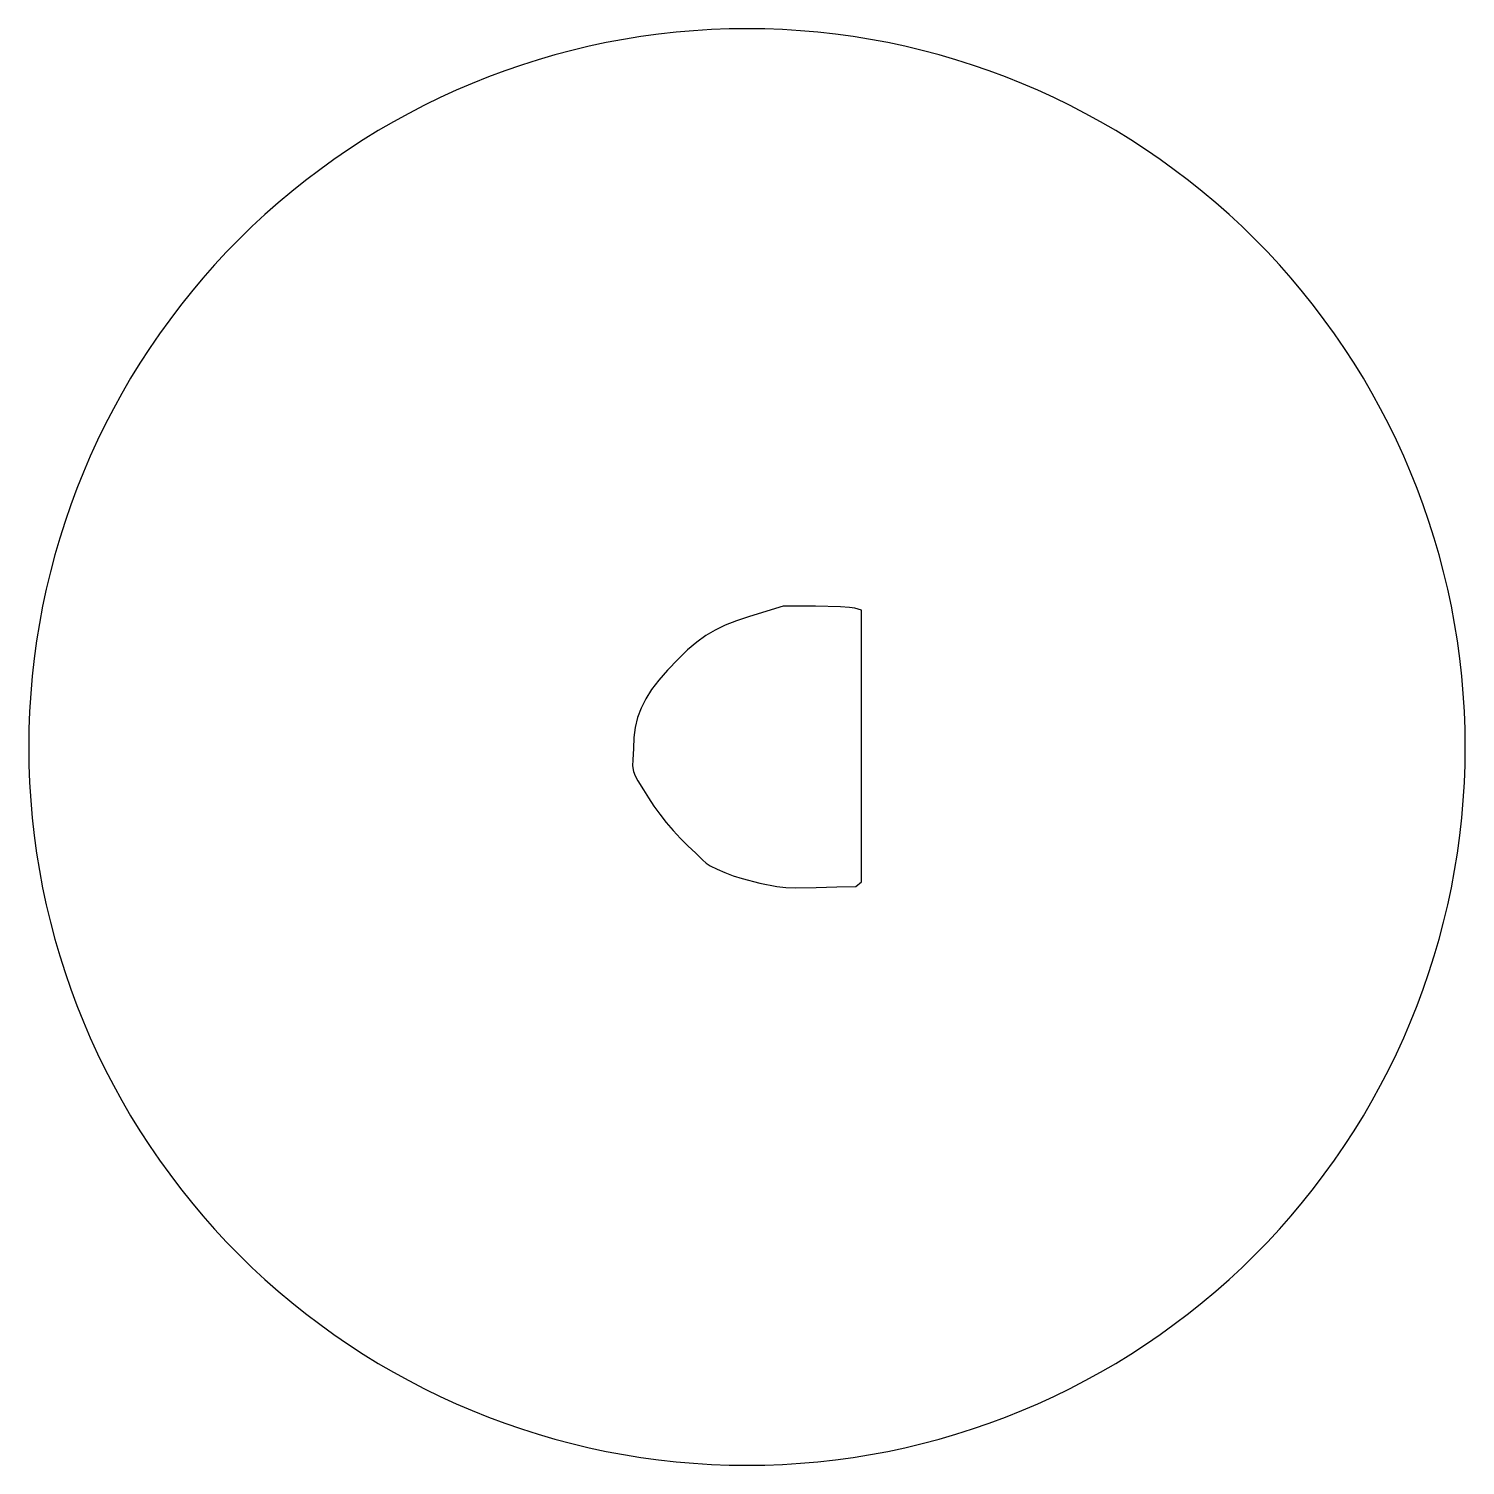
# Model space of a CAD drawing. Extents: x -16.5 to 16.5, y -16.5 to 16.5.
import ezdxf

# ---------------------------------------------------------------- set-up
doc = ezdxf.new("R2010")
doc.units = 0
doc.layers.add('INDICATORS', color=18, linetype='CONTINUOUS')

msp = doc.modelspace()

# ---------------------------------------------------------------- linework, layer by layer
at = {"layer": 'INDICATORS'}
msp.add_lwpolyline([(0, 16.5, 0.414214), (-16.5, 0, 0.414214), (0, -16.5, 0.414214), (16.5, 0, 0.414214)], format="xyb", close=True, dxfattribs=at)
msp.add_lwpolyline([(2.499, -3.201), (2.628, -3.097), (2.628, 3.142), (2.475, 3.189), (2.357, 3.208), (2.148, 3.222), (1.577, 3.236), (0.834, 3.236), (0.058, 2.996), (-0.242, 2.898), (-0.503, 2.797), (-0.735, 2.687), (-0.949, 2.56), (-1.156, 2.412), (-1.364, 2.234), (-1.584, 2.02), (-1.828, 1.763), (-2.025, 1.536), (-2.19, 1.318), (-2.326, 1.104), (-2.433, 0.891), (-2.513, 0.675), (-2.568, 0.451), (-2.6, 0.217), (-2.61, -0.033), (-2.626, -0.297), (-2.628, -0.434), (-2.61, -0.559), (-2.568, -0.666), (-2.505, -0.776), (-2.374, -0.986), (-2.266, -1.169), (-2.143, -1.356), (-2.006, -1.545), (-1.857, -1.733), (-1.698, -1.918), (-1.531, -2.099), (-1.357, -2.273), (-1.177, -2.438), (-1.022, -2.591), (-0.938, -2.667), (-0.849, -2.729), (-0.687, -2.81), (-0.508, -2.886), (-0.315, -2.956), (-0.114, -3.021), (0.295, -3.128), (0.682, -3.201), (0.891, -3.224), (1.115, -3.234), (1.587, -3.231), (2.06, -3.212)], close=True, dxfattribs=at)

doc.saveas('drawing.dxf')
